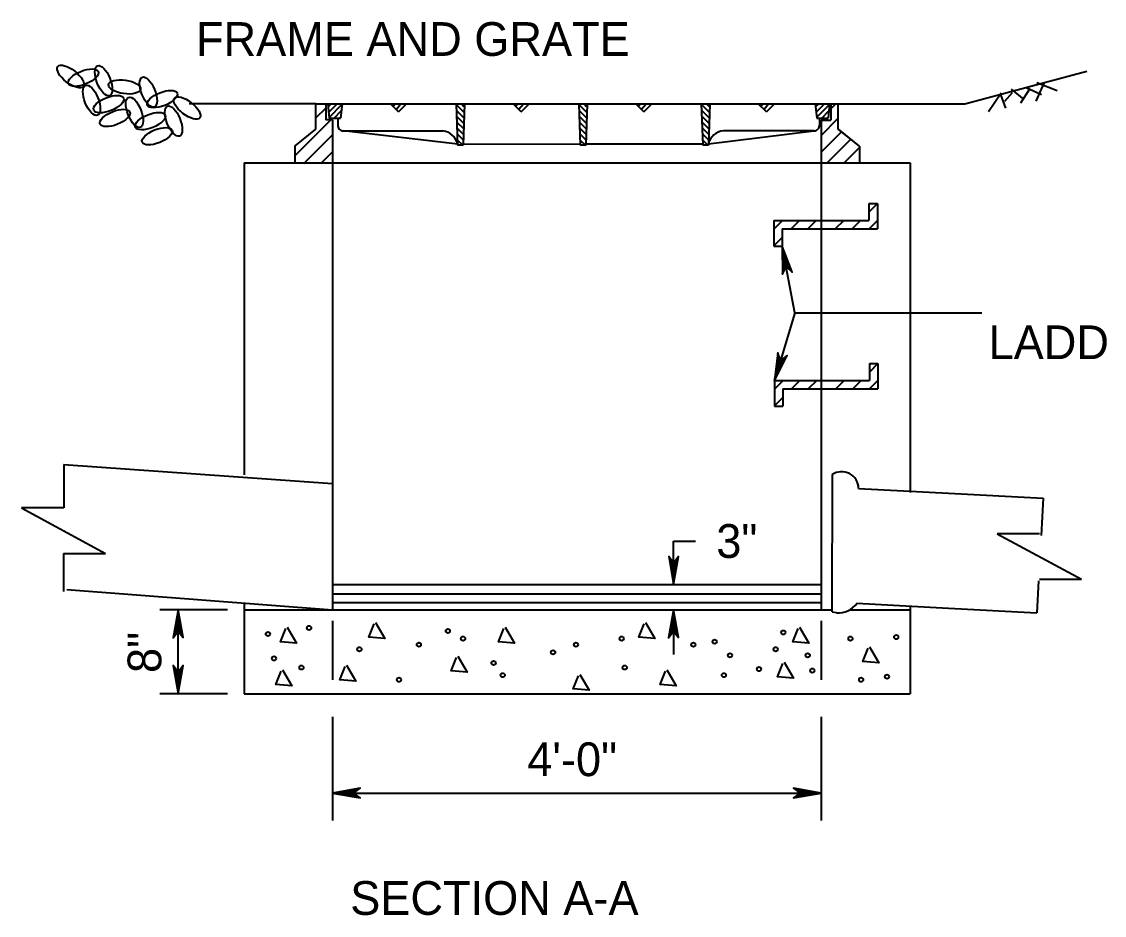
# Model space of a CAD drawing. Extents: x 0.17 to 2.79, y 0.04 to 1.76.
# Drawn here: x 1.5576 to 1.9008, y 1.4577 to 1.741 of the extents above; entities that cross this region are included whole.
import ezdxf

# ---------------------------------------------------------------- set-up
doc = ezdxf.new("R2010")
doc.units = 0
doc.layers.add('Plan Prop Drainage Structure', color=7, linetype='Continuous')
doc.layers.add('Plan Prop DrainageStructure text', color=7, linetype='Continuous')

msp = doc.modelspace()

# ---------------------------------------------------------------- linework, layer by layer
at = {"layer": 'Plan Prop Drainage Structure'}
for p, q in [((1.8565550361429823, 1.714969684237867), (1.895268741390041, 1.7253427008673217)), ((1.8712311351952617, 1.7195420931242607), (1.8752254133341244, 1.7163452669573342)), ((1.8770238473742444, 1.7195420931242607), (1.874227063120633, 1.7151477730720837)), ((1.8760246198758557, 1.7201404014244366), (1.8808172272715524, 1.7179436800407974)), ((1.8816164338132835, 1.721538793551243), (1.879020547801227, 1.715746958657158)), ((1.8794205897145417, 1.7217388145078998), (1.8858116101937008, 1.7191420512109463)), ((1.8680351863132332, 1.7183428446692142), (1.864040908174371, 1.7123518661033699)), ((1.8678351653565761, 1.7179436800407974), (1.8694335784400393, 1.7135493599886205)), ((1.8692335574833818, 1.715746958657158), (1.8716302998236787, 1.7185428656258719)), ((1.6508606780527886, 1.7148845876027976), (1.6107819175050335, 1.7148845876027976)), ((1.6508606780527886, 1.7068688354932462), (1.6508606780527886, 1.7148845876027976)), ((1.6508606780527886, 1.7148845876027976), (1.8165350536833678, 1.7148845876027976)), ((1.651002798206203, 1.710573609615894), (1.654005744410755, 1.7135748012506515)), ((1.654005744410755, 1.7148845876027976), (1.654005744410755, 1.7098208991737365)), ((1.8140716376908514, 1.7133256523397276), (1.8156446095122836, 1.7148977468762623)), ((1.8140716376908514, 1.7148845876027976), (1.8140716376908514, 1.7097358025386677)), ((1.8164622390368652, 1.706916208877718), (1.816476275595227, 1.714969684237867)), ((1.816476275595227, 1.714969684237867), (1.8565550361429823, 1.714969684237867)), ((1.6441547122953837, 1.6983802268238781), (1.6555953846452418, 1.7098208991737365)), ((1.65620422036419, 1.7098208991737365), (1.654005744410755, 1.7098208991737365)), ((1.65620422036419, 1.7098208991737365), (1.65620422036419, 1.6961817508704438)), ((1.8110292136659065, 1.7049405632882781), (1.8164683800311483, 1.7103788523686225)), ((1.8110292136659065, 1.7097358025386677), (1.8110292136659065, 1.6961817508704438)), ((1.8110292136659065, 1.7097358025386677), (1.8140716376908514, 1.7097358025386677)), ((1.6441810308423124, 1.701525293181845), (1.6508606780527886, 1.7068688354932462)), ((1.8110292136659065, 1.6995961436919793), (1.8175105944895207, 1.7060775245155935)), ((1.823200664335482, 1.701525293181845), (1.8164622390368652, 1.706916208877718)), ((1.823200664335482, 1.701525293181845), (1.8165210171250057, 1.7068688354932462)), ((1.647122567104031, 1.6960045393211245), (1.65620422036419, 1.7050879471510785)), ((1.81295924044067, 1.6961817508704438), (1.8204793265830659, 1.7037018370128392)), ((1.6441810308423124, 1.701525293181845), (1.6441810308423124, 1.6961817508704438)), ((1.6524661094154325, 1.6960045393211245), (1.656344585947809, 1.6998830158535008)), ((1.8183027827520712, 1.6961817508704438), (1.823200664335482, 1.7010796324538544)), ((1.823200664335482, 1.701525293181845), (1.823200664335482, 1.6961817508704438)), ((1.6281504039081078, 1.6961817508704438), (1.8392321685545838, 1.6961817508704438)), ((1.6281504039081078, 1.6961817508704438), (1.6281504039081078, 1.6801502466513418)), ((1.6281504039081078, 1.6961817508704438), (1.6281504039081078, 1.597336306885839)), ((1.6441810308423124, 1.6961817508704438), (1.6548689927500129, 1.6961817508704438)), ((1.65620422036419, 1.6961817508704438), (1.65620422036419, 1.5545686681268795)), ((1.8110292136659065, 1.6960957769504768), (1.8110292136659065, 1.5545686681268795)), ((1.8392321685545838, 1.6961817508704438), (1.8392321685545838, 1.6828224564494911)), ((1.8392321685545838, 1.6961817508704438), (1.8392321685545838, 1.5917637932161588)), ((1.826185187557184, 1.6832918038697176), (1.826185187557184, 1.677946506988521)), ((1.826185187557184, 1.6832918038697176), (1.8288573973553337, 1.6832918038697176)), ((1.82631941214652, 1.6807520640911087), (1.8288573973553337, 1.6832918038697176)), ((1.8288573973553337, 1.6832918038697176), (1.8288573973553337, 1.675275174475269)), ((1.8068796561001657, 1.6753822032327788), (1.8094588736991672, 1.677962298116678)), ((1.7960179917827364, 1.677946506988521), (1.7960179917827364, 1.6698649585116485)), ((1.7960179917827364, 1.677946506988521), (1.826185187557184, 1.677946506988521)), ((1.7961504618022768, 1.6753427254123858), (1.7986902015808857, 1.677881587906097)), ((1.7986902015808857, 1.675275174475269), (1.7986902015808857, 1.6698649585116485)), ((1.7986902015808857, 1.675275174475269), (1.8288573973553337, 1.675275174475269)), ((1.8014948813985756, 1.6753427254123858), (1.8040337438922873, 1.677881587906097)), ((1.8156305729539217, 1.6754085217797074), (1.8181703127325306, 1.677946506988521)), ((1.8209758698351184, 1.6754085217797074), (1.8235138550439323, 1.677946506988521)), ((1.82631941214652, 1.6754085217797074), (1.8288573973553337, 1.677946506988521)), ((1.7961504618022768, 1.6699983058160868), (1.7986902015808857, 1.6725380455946957)), ((1.7960179917827364, 1.6698649585116485), (1.7986902015808857, 1.6698649585116485)), ((1.8263632763914008, 1.6325654365195525), (1.8263632763914008, 1.6272201396383559)), ((1.8263632763914008, 1.6325654365195525), (1.8290354861895506, 1.6325654365195525)), ((1.8264975009807367, 1.6300256967409434), (1.8290354861895506, 1.6325654365195525)), ((1.8290354861895506, 1.6325654365195525), (1.8290354861895506, 1.624548807125104)), ((1.796196080616953, 1.6272201396383559), (1.796196080616953, 1.6191385911614833)), ((1.796196080616953, 1.6272201396383559), (1.8263632763914008, 1.6272201396383559)), ((1.7963285506364937, 1.6246163580622206), (1.7988682904151023, 1.6271552205559319)), ((1.801672092947895, 1.6246163580622206), (1.804211832726504, 1.6271552205559319)), ((1.8070568676494847, 1.6246558358826135), (1.8096360852484865, 1.627235930766513)), ((1.8158086617881384, 1.6246821544295422), (1.8183475242818496, 1.6272201396383559)), ((1.8211530813844377, 1.6246821544295422), (1.823691943878149, 1.6272201396383559)), ((1.8264975009807367, 1.6246821544295422), (1.8290354861895506, 1.6272201396383559)), ((1.7988682904151023, 1.624548807125104), (1.7988682904151023, 1.6191385911614833)), ((1.7988682904151023, 1.624548807125104), (1.8290354861895506, 1.624548807125104)), ((1.7963285506364937, 1.6192719384659215), (1.7988682904151023, 1.6218116782445304)), ((1.796196080616953, 1.6191385911614833), (1.7988682904151023, 1.6191385911614833)), ((1.5710049429620594, 1.6005594515996937), (1.5710049429620594, 1.5868702980572362)), ((1.5710049429620594, 1.6005594515996937), (1.65620422036419, 1.5945535591905893)), ((1.8145129119943542, 1.5973792938458222), (1.814455888476009, 1.5538387670920601)), ((1.822877823493158, 1.5930130469103692), (1.851395723660081, 1.5914918348978966)), ((1.851395723660081, 1.5914918348978966), (1.8813567574835883, 1.5898925445295362)), ((1.8813567574835883, 1.5898925445295362), (1.8807277442119947, 1.5781167493487869)), ((1.5710049429620594, 1.5868702980572362), (1.557645648541107, 1.5868702980572362)), ((1.557645648541107, 1.5868702980572362), (1.5842458039218332, 1.5724266795028257)), ((1.8802259372505565, 1.5785957469028873), (1.8668657655447065, 1.5785957469028873)), ((1.8668657655447065, 1.5785957469028873), (1.8935852316715092, 1.5642705618096557)), ((1.7642629103435965, 1.5625844202364307), (1.7642629103435965, 1.5763393701462096)), ((1.7642629103435965, 1.5763393701462096), (1.7711952156045874, 1.5763393701462096)), ((1.5708865095008808, 1.5724266795028257), (1.5842458039218332, 1.5724266795028257)), ((1.5708865095008808, 1.5724266795028257), (1.5708865095008808, 1.5603605030209649)), ((1.65620422036419, 1.5625844202364307), (1.8110292136659065, 1.5625844202364307)), ((1.8799618744963729, 1.563757350144548), (1.8794162032900532, 1.5535466312211528)), ((1.8802259372505565, 1.5642705618096557), (1.8935852316715092, 1.5642705618096557)), ((1.5719260921045601, 1.560964075030527), (1.65620422036419, 1.5545686681268795)), ((1.65620422036419, 1.5595832286016735), (1.8110292136659065, 1.5595832286016735)), ((1.6281504039081078, 1.5563592066029215), (1.6281504039081078, 1.5278500792849745)), ((1.6281504039081078, 1.5545686681268795), (1.7960662424521054, 1.5545686681268795)), ((1.6281504039081078, 1.5545686681268795), (1.8144567657609065, 1.5545686681268795)), ((1.65620422036419, 1.5568206584590691), (1.8110292136659065, 1.5568206584590691)), ((1.7642629103435965, 1.5545686681268795), (1.7642629103435965, 1.5404110444490933)), ((1.8200871802338299, 1.5545686681268795), (1.8392321685545838, 1.5545686681268795)), ((1.8201845588574654, 1.5545686681268795), (1.8392321685545838, 1.5545686681268795)), ((1.822388298520286, 1.5565890552460977), (1.851395723660081, 1.5550415246866967)), ((1.8392321685545838, 1.5556898382260373), (1.8392321685545838, 1.5278500792849745)), ((1.851395723660081, 1.5550415246866967), (1.8794162032900532, 1.5535466312211528)), ((1.8158498941783265, 1.5535615450644122), (1.8144716796041662, 1.5537685843002504)), ((1.65620422036419, 1.550987591174796), (1.65620422036419, 1.532333005111811)), ((1.8110292136659065, 1.550987591174796), (1.8110292136659065, 1.532333005111811)), ((1.6281504039081078, 1.5278500792849745), (1.8392321685545838, 1.5278500792849745))]:
    msp.add_line(p, q, dxfattribs=at)
for points in [[(1.64176411094937, 1.5490487915510565), (1.6447126654902697, 1.5439929986860745), (1.6396568726252876, 1.5444140954369319), (1.641342136913615, 1.5486276948001991)], [(1.669795117998114, 1.5504989434868217), (1.6727445498239113, 1.5454422733369422), (1.6676878796740315, 1.5458642473726971), (1.669373143962359, 1.5500778467359644)], [(1.7108766151838484, 1.5490487915510565), (1.7138251697247482, 1.5439929986860745), (1.708769376859766, 1.5444140954369319), (1.7104546411480934, 1.5486276948001991)], [(1.7553400456499069, 1.5504989434868217), (1.7582903547606017, 1.5454422733369422), (1.753233684610722, 1.5458642473726971), (1.754918948899049, 1.5500778467359644)], [(1.8041539319232611, 1.5490487915510565), (1.8071033637490583, 1.5439929986860745), (1.802047570884076, 1.5444140954369319), (1.8037328351724038, 1.5486276948001991)], [(1.8263852085138417, 1.542766554399202), (1.8293355176245365, 1.5377098842493224), (1.8242788474746565, 1.5381309810001795), (1.825964111762984, 1.5423454576483446)], [(1.6958943437022997, 1.5398662505276712), (1.6988437755280972, 1.5348095803777912), (1.6937871053782172, 1.5352315544135466), (1.695473246951442, 1.539445153776814)], [(1.7993209694222743, 1.537933591898215), (1.8022704012480717, 1.5328769217483351), (1.7972137310981917, 1.5332980184991927), (1.7988998726714167, 1.5375107405775625)], [(1.640313081728707, 1.5355157947203752), (1.643263390839402, 1.5304600018553933), (1.6382067206895221, 1.530881975891148), (1.6398919849778495, 1.535094697969518)], [(1.6606125769747289, 1.5369668239410381), (1.663562008800526, 1.5319101537911584), (1.658506215935544, 1.532331250542016), (1.6601914802238715, 1.5365448499052832)], [(1.7345580437101942, 1.5340665200695074), (1.7375074755359916, 1.5290098499196279), (1.7324516826710092, 1.5294327012402804), (1.7341369469593368, 1.53364542331865)], [(1.7621065440652472, 1.5355157947203752), (1.7650559758910447, 1.5304600018553933), (1.7599993057411651, 1.530881975891148), (1.76168544731439, 1.535094697969518)]]:
    msp.add_lwpolyline(points, dxfattribs=at)
for centre in [(1.648742162097685, 1.5487927089668179), (1.6927229929417191, 1.5478260033414986), (1.799049923957795, 1.5473426505291739), (1.6356929721269382, 1.546859564909977), (1.6835400910841858, 1.5434763624158938), (1.6975559866800507, 1.5454095064723328), (1.7333206212916035, 1.5434763624158938), (1.747819602506665, 1.5454095064723328), (1.7705350471472698, 1.5434763624158938), (1.7773014521356376, 1.5444428008474151), (1.8203155773545536, 1.5454095064723328), (1.8348145585694144, 1.5458928592850594), (1.66469120175019, 1.5420263039782496), (1.7260711306841061, 1.541059865546728), (1.7821344458739692, 1.5400931599216094), (1.7966334270888302, 1.5420263039782496), (1.806783034571415, 1.5400931599216094), (1.6376261161835115, 1.5391264542964909), (1.70722224135011, 1.5376766630524437), (1.646325665228519, 1.5362268718083965), (1.7101218238382718, 1.5338101077458346), (1.7487863081315826, 1.5362268718083965), (1.7802010346237993, 1.5338101077458346), (1.7913170805381065, 1.5357435189958035), (1.8082328258153286, 1.535260166183278), (1.8319147088878571, 1.5333270221266377), (1.67725730610174, 1.5323603165015194), (1.823698512655442, 1.5323603165015194)]:
    msp.add_circle(centre, 0.00066798343381606, dxfattribs=at)
for centre, radius, start, end in [((1.817533760397994, 1.5929717020635046), 0.005343867468020467, 0.4350194444444355, 124.42929444444445), ((1.8164314709322866, 1.5608853859181726), 0.007347817768542295, 265.4628583333333, 324.5911)]:
    msp.add_arc(centre, radius, start, end, dxfattribs=at)
for centre, major_axis, ratio in [((1.5731345054259278, 1.7236007494323282), (-0.004016532281099062, 0.0031605393776499026), 0.4208879379381614), ((1.577227321316692, 1.7232349794739192), (-0.004745373531302133, -0.0018981493017457855), 0.42088793793815904), ((1.5836185868085413, 1.7222362106441595), (-0.0018981493027066382, 0.004745373533704265), 0.420887937938159), ((1.5902732847729768, 1.7202924568787126), (-0.005058688680222958, 0.0007288412502782307), 0.4208879379381542), ((1.597799607909343, 1.7186408566112594), (-0.0018981493027066382, 0.004745373533704265), 0.420887937938159), ((1.5798239065195647, 1.7160442714086543), (-0.0018981493027066382, 0.004745373533704265), 0.420887937938159), ((1.6021936029353365, 1.7164442598886582), (-0.004745373531302133, -0.0018981493017457855), 0.42088793793815904), ((1.5852164031817881, 1.7148461763222826), (-0.004745373531302133, -0.0018981493017457855), 0.42088793793815904), ((1.5934056128835503, 1.7122493239258807), (-0.0018981493027066382, 0.004745373533704265), 0.420887937938159), ((1.6100849442286402, 1.7136143971008415), (-0.004016532281099062, 0.0031605393776499026), 0.4208879379381614), ((1.5872136736480453, 1.7104521812964897), (-0.004745373531302133, -0.0018981493017457855), 0.42088793793815904), ((1.5983986554524954, 1.7094536796600595), (-0.004745373531302133, -0.0018981493017457855), 0.42088793793815904), ((1.6057889569677681, 1.7094531452730664), (-0.0018981493027066382, 0.004745373533704265), 0.420887937938159), ((1.60059578656209, 1.7046599633473918), (-0.004745373531302133, -0.0018981493017457855), 0.42088793793815904)]:
    msp.add_ellipse(centre, major_axis=major_axis, ratio=ratio, dxfattribs=at)
at = {"layer": 'Plan Prop DrainageStructure text'}
for p, q in [((1.6546689717933554, 1.7149135380044187), (1.655119896230732, 1.7103955207816781)), ((1.6546689717933554, 1.7149135380044187), (1.8136821231963083, 1.7149135380044187)), ((1.6547961781035103, 1.7139502791868324), (1.6556813585652086, 1.7148372142183264)), ((1.6549961990601676, 1.712343970539291), (1.6575061111522575, 1.7148530053464837)), ((1.6551725333245892, 1.7107130979146157), (1.659055396281454, 1.7145959608714811)), ((1.6567121683199117, 1.7104446487359444), (1.658937840105173, 1.7126703205212057)), ((1.6591869890160968, 1.7149135380044187), (1.6587351872938227, 1.7103955207816781)), ((1.677104655765081, 1.7123580070976527), (1.6745473702885199, 1.7149135380044187)), ((1.6754088640579825, 1.714204691807142), (1.6759905039451042, 1.7148977468762623)), ((1.6764028278469856, 1.7132598559724057), (1.6777091050595412, 1.7148170366656812)), ((1.677104655765081, 1.7123580070976527), (1.6796593093869496, 1.7149135380044187)), ((1.6953320040829252, 1.7149135380044187), (1.6957820512354043, 1.7018112880584695)), ((1.6953556907751612, 1.7147766815603904), (1.6978085793489055, 1.7123255475564412)), ((1.6954767560910327, 1.71284928664032), (1.6978085793489055, 1.7105174633824467)), ((1.697122542558967, 1.7148179139505788), (1.6978085793489055, 1.71413187716064)), ((1.6980419371316724, 1.7149135380044187), (1.6975901354093983, 1.7018112880584695)), ((1.7159596038806568, 1.7123580070976527), (1.7134031956889932, 1.7149135380044187)), ((1.7142655667433533, 1.714204691807142), (1.7148463293455773, 1.7148977468762623)), ((1.7152568986776635, 1.7132598559724057), (1.7165631758902193, 1.7148170366656812)), ((1.7159596038806568, 1.7123580070976527), (1.718515134787423, 1.7149135380044187)), ((1.7341860749136035, 1.7149135380044187), (1.734638753920775, 1.7018112880584695)), ((1.7342115161756346, 1.7147766815603904), (1.7366635274644813, 1.7123255475564412)), ((1.734332581491506, 1.71284928664032), (1.7366635274644813, 1.7105174633824467)), ((1.7359783679594403, 1.7148179139505788), (1.7366635274644813, 1.71413187716064)), ((1.7368986398170434, 1.7149135380044187), (1.7364468380947693, 1.7018112880584695)), ((1.748026998743349, 1.7149135380044187), (1.7596931333118955, 1.7149135380044187)), ((1.7548145519962326, 1.7123580070976527), (1.7522590210894666, 1.7149135380044187)), ((1.7531196375740312, 1.714204691807142), (1.7537021547460507, 1.7148977468762623)), ((1.754112724078137, 1.7132598559724057), (1.7554190012906927, 1.7148170366656812)), ((1.7548145519962326, 1.7123580070976527), (1.7573709601878964, 1.7149135380044187)), ((1.773041900314077, 1.7149135380044187), (1.7734937020363508, 1.7018112880584695)), ((1.77306646429121, 1.7147766815603904), (1.7755193528649547, 1.7123255475564412)), ((1.7731884068919792, 1.71284928664032), (1.7755193528649547, 1.7105174633824467)), ((1.7748341933599137, 1.7148179139505788), (1.7755193528649547, 1.71413187716064)), ((1.7757527106477216, 1.7149135380044187), (1.7753009089254475, 1.7018112880584695)), ((1.7868810695740271, 1.7149135380044187), (1.7985489587123689, 1.7149135380044187)), ((1.7868810695740271, 1.7149135380044187), (1.7985489587123689, 1.7149135380044187)), ((1.7936695001118081, 1.7123580070976527), (1.79111484648994, 1.7149135380044187)), ((1.7919754629745046, 1.714204691807142), (1.7925579801465241, 1.7148977468762623)), ((1.7929685494786103, 1.7132598559724057), (1.7942748266911657, 1.7148170366656812)), ((1.7936695001118081, 1.7123580070976527), (1.7962259083034722, 1.7149135380044187)), ((1.809164105973567, 1.7149135380044187), (1.8096150304109435, 1.7103955207816781)), ((1.809291312283722, 1.7139502791868324), (1.8101773700303176, 1.7148372142183264)), ((1.809491333240379, 1.712343970539291), (1.8120012453324692, 1.7148530053464837)), ((1.8096676675048007, 1.7107130979146157), (1.8135514077465629, 1.7145959608714811)), ((1.8112073025001232, 1.7104446487359444), (1.8134329742853845, 1.7126703205212057)), ((1.8136821231963083, 1.7149135380044187), (1.8132303214740344, 1.7103955207816781)), ((1.655119896230732, 1.7103955207816781), (1.6587351872938227, 1.7103955207816781)), ((1.65781842457581, 1.7103955207816781), (1.65781842457581, 1.7081514260135668)), ((1.6584904248073868, 1.7104165756192207), (1.6587395737183108, 1.7106657245301446)), ((1.695560975441204, 1.7109578604010518), (1.6978085793489055, 1.7087102564933505)), ((1.6955767665693613, 1.7091339850989007), (1.697752433115458, 1.7069591958377015)), ((1.7344168008416774, 1.7109578604010518), (1.7366635274644813, 1.7087102564933505)), ((1.7344325919698347, 1.7091339850989007), (1.7366073812310336, 1.7069591958377015)), ((1.7732726262421508, 1.7109578604010518), (1.7755193528649547, 1.7087102564933505)), ((1.7732884173703076, 1.7091339850989007), (1.7754632066315068, 1.7069591958377015)), ((1.8096150304109435, 1.7103955207816781), (1.8132303214740344, 1.7103955207816781)), ((1.8105195111403896, 1.7103955207816781), (1.8105195111403896, 1.7081514260135668)), ((1.8129855589875985, 1.7104165756192207), (1.8132347078985225, 1.7106657245301446)), ((1.6958399520386471, 1.702199925268115), (1.6596151040461353, 1.7063433418395724)), ((1.6596151040461353, 1.7063284279963125), (1.6910991044519104, 1.7063284279963125)), ((1.6956162443897542, 1.7072881776743087), (1.6977112007252697, 1.7051940986236904)), ((1.7344720697902272, 1.7072881776743087), (1.736567026125743, 1.7051940986236904)), ((1.7733270179058032, 1.7072881776743087), (1.7754219742413189, 1.7051940986236904)), ((1.7753088044895258, 1.702263967065641), (1.8087228316700643, 1.7063284279963125)), ((1.8087228316700643, 1.7063284279963125), (1.7800505293611604, 1.706389837939146)), ((1.6957232731472638, 1.705373942027703), (1.6976076811073508, 1.7034895340676153)), ((1.6957232731472638, 1.7035667351386061), (1.697357654911529, 1.7019323533743405)), ((1.697552412158801, 1.7022008025530126), (1.7346089262342559, 1.702231507524429)), ((1.7345790985477372, 1.705373942027703), (1.7364635065078242, 1.7034895340676153)), ((1.7345790985477372, 1.7035667351386061), (1.7364635065078242, 1.701682327178519)), ((1.7364933341943434, 1.7022323848093264), (1.7734533469310605, 1.7022630897807436)), ((1.7734340466633125, 1.705373942027703), (1.7753193319082974, 1.7034895340676153)), ((1.7734340466633125, 1.7035667351386061), (1.7750254414675948, 1.7019744630494265)), ((1.6975901354093983, 1.7018112880584695), (1.6957820512354043, 1.7018112880584695)), ((1.7364468380947693, 1.7018112880584695), (1.734638753920775, 1.7018112880584695)), ((1.7753009089254475, 1.7018112880584695), (1.7734937020363508, 1.7018112880584695)), ((1.8026976389932126, 1.648699583071676), (1.7986902015808857, 1.6698649585116485)), ((1.8026976389932126, 1.648699583071676), (1.796196080616953, 1.6272201396383559)), ((1.8026976389932126, 1.648699583071676), (1.8619336698502884, 1.648699583071676)), ((1.6229165222089088, 1.5545686681268795), (1.6014300604964076, 1.5545686681268795)), ((1.6072622504957832, 1.5279878130139006), (1.6072622504957832, 1.5545686681268795)), ((1.6229165222089088, 1.5278500792849745), (1.6014300604964076, 1.5278500792849745)), ((1.65620422036419, 1.5206510794151076), (1.65620422036419, 1.4877704414523216)), ((1.8110292136659065, 1.5206510794151076), (1.8110292136659065, 1.4877704414523216)), ((1.65620422036419, 1.4964538073689615), (1.8110292136659065, 1.4964538073689615))]:
    msp.add_line(p, q, dxfattribs=at)
for points in [[(1.7986902015808857, 1.6698649585116485), (1.7987981076232928, 1.6609754306440683), (1.799929805141222, 1.6633186586056103), (1.8018071948221284, 1.6615912846421974), (1.7986902015808857, 1.6698649585116485), (1.7988130214665525, 1.6692964778979908), (1.7988656585604097, 1.6612377388284565), (1.7999175231526559, 1.6634818335965678), (1.8016229649936282, 1.6619167573392142), (1.7988981181016215, 1.6689929373234145), (1.798911277375086, 1.6686999241676095), (1.7989876011611787, 1.661801833017626), (1.7999078730187816, 1.6635265751263462), (1.8013685523733187, 1.662208015925224), (1.798934086782424, 1.668568331432967), (1.7990323426909571, 1.6682902321204212), (1.799084102499917, 1.6622580211643883), (1.7998789226171603, 1.663584475929589), (1.8011474765791184, 1.6626238489666956), (1.7991902539725289, 1.667460320607273), (1.7992814916018813, 1.6669751820588892), (1.799218327089253, 1.6627317550091028), (1.7998376902269724, 1.6636713271344536), (1.8008544634233137, 1.6629782720653339), (1.7992551730549529, 1.6668795580050486), (1.7993157057128888, 1.6664154742942079), (1.7993709746614386, 1.6632449666742104), (1.7998552359249247, 1.6639485491621013), (1.800564959407099, 1.6634186690839392), (1.7994218571855003, 1.6659978866829408), (1.7994604577209956, 1.665557489664336), (1.799457825866303, 1.663645008587525), (1.7998140035347363, 1.6640283820877848), (1.8003693248749297, 1.6636125490463127), (1.799545554356065, 1.665339923009726), (1.799487653552822, 1.6640836510363348), (1.7997841758482171, 1.6643187633888967), (1.800214045448051, 1.663854679678056), (1.7996481966890865, 1.6650451552841259), (1.7995999460197174, 1.664218752910568), (1.799796457836784, 1.6645994945561353), (1.8000236746252678, 1.664249457881985), (1.7997104839168174, 1.6645810715732852), (1.7997034656376363, 1.6643749096223446)], [(1.796196080616953, 1.6272201396383559), (1.8002131681631537, 1.635150795112838), (1.798126984676614, 1.633598000844051), (1.7972611044826634, 1.6359973750390406), (1.796196080616953, 1.6272201396383559), (1.7963496054740364, 1.6277816019728324), (1.800032447474244, 1.6349498968712828), (1.798060311024395, 1.6334462305567625), (1.7972742637561276, 1.6356245289575524), (1.7964136472715626, 1.6280886516869992), (1.79653997629682, 1.6283562235807734), (1.799663110532346, 1.6345068679979848), (1.7980489063207257, 1.6334032435967794), (1.79736550138548, 1.6352464191666782), (1.7965794541172129, 1.628483429890928), (1.7966215637922984, 1.6287746884769378), (1.7993665882369505, 1.6341454266201654), (1.7980489063207257, 1.6333383245143556), (1.7973681332401727, 1.6347761944615542), (1.7968654489938367, 1.6295835451525431), (1.797010201001944, 1.6300564017123602), (1.799027956266469, 1.6337883716668344), (1.7980445198962376, 1.6332409458907198), (1.7974637572940135, 1.6343279018788703), (1.7970759973692656, 1.630128339073965), (1.7972382950753252, 1.6305678588076724), (1.7986551101849808, 1.633404120881677), (1.7979006451730277, 1.63300495625326), (1.7975163943878707, 1.6338024082251963), (1.7973365509838586, 1.6309872009887347), (1.7975067442539967, 1.631396893035923), (1.7983945565703878, 1.6330882983185337), (1.7979006451730277, 1.6329145959088052), (1.7976006137380423, 1.633540100040808), (1.7975313082311302, 1.631627618963997), (1.798163830642314, 1.632714574952148), (1.7977918618457231, 1.6326435148754408), (1.7976269322849707, 1.633254105164184), (1.7975769270458062, 1.6319355459630613), (1.798002410221152, 1.6326461467301334), (1.7976523735470016, 1.6323996296739025), (1.7976128957266087, 1.6328154627153741), (1.797737470182071, 1.6323768202665643), (1.7978374806603994, 1.6325566636705764)], [(1.7642629103435965, 1.5625844202364307), (1.7658350048801312, 1.571471316249318), (1.7642629103435965, 1.569349164081976), (1.7627171343539907, 1.5714265747195393), (1.7642629103435965, 1.5625844202364307), (1.7642462419305418, 1.5631748329725286), (1.7657183259887477, 1.5712230446232915), (1.7642444873607466, 1.569182479951428), (1.76283907695476, 1.5710668879115153), (1.764219923383613, 1.5634924101054668), (1.7642629103435965, 1.5637889324008623), (1.7654884773455712, 1.570684391696153), (1.7642453646456442, 1.569136861136752), (1.763039097911417, 1.5707273786561364), (1.7642646649133917, 1.563924034275096), (1.764219923383613, 1.5642188020006962), (1.7653077566566615, 1.5702457492473434), (1.7642646649133917, 1.569074573909021), (1.7631803407799338, 1.5702703132244766), (1.7642190460987155, 1.5650785412003634), (1.7642190460987155, 1.565579470876904), (1.7650831717228708, 1.5698000885193524), (1.7642883516056276, 1.5689789498551803), (1.7634040484288271, 1.569863253031981), (1.7642629103435965, 1.5656689539364614), (1.7642909834603202, 1.5661435650660736), (1.764834022811947, 1.569316704540764), (1.764218168813818, 1.5687069915369185), (1.76360933309487, 1.5693667097799284), (1.7642629103435965, 1.5665795756601908), (1.7643085291582727, 1.5670278682428742), (1.764672602390785, 1.5689324537556066), (1.7642444873607466, 1.5686183857622589), (1.7637698762311342, 1.569138615706547), (1.7642646649133917, 1.5672594714558457), (1.764559432638992, 1.5685017068708753), (1.7642190460987155, 1.568322740751761), (1.7638786595584393, 1.5688684119580802), (1.764218168813818, 1.5675717848793984), (1.7644225761949632, 1.5683876598341848), (1.7641541270162917, 1.5680455187241131), (1.7639935838800274, 1.5684376650733491), (1.7642444873607466, 1.568048150578806), (1.7642883516056276, 1.5682525579599513)], [(1.6072622504957832, 1.5545686681268795), (1.605691910529044, 1.5456817721139922), (1.6072622504957832, 1.5478039242813344), (1.6088089037702866, 1.5457265136437708), (1.6072622504957832, 1.5545686681268795), (1.6072797961937355, 1.5539782553907815), (1.6058077121355296, 1.5459300437400187), (1.6072815507635307, 1.5479697311269842), (1.6086869611695176, 1.5460853231668972), (1.6073069920255618, 1.5536598009729454), (1.6072622504957832, 1.5533641559624478), (1.606037560778706, 1.5464686966671572), (1.6072806734786333, 1.548016227226558), (1.6084869402128603, 1.5464257097071736), (1.6072613732108856, 1.5532281768033167), (1.6073069920255618, 1.5529334090777165), (1.6062191587525134, 1.5469064618310695), (1.6072613732108856, 1.5480785144542892), (1.6083456973443435, 1.5468827751388334), (1.6073078693104594, 1.552074547162947), (1.6073069920255618, 1.5515736174864059), (1.6064428664014065, 1.5473529998439577), (1.6072376865186497, 1.5481741385081298), (1.6081219896954504, 1.5472907126162267), (1.6072622504957832, 1.5514841344268486), (1.607235054663957, 1.5510095232972365), (1.6066920153123303, 1.5478363838225462), (1.6073078693104594, 1.5484460968263918), (1.6079167050294076, 1.547785501298484), (1.6072622504957832, 1.5505735127031195), (1.6072175089660046, 1.550125220120436), (1.6068534357334925, 1.5482206346077036), (1.6072815507635307, 1.5485347026010514), (1.607756161893143, 1.548014472656763), (1.6072613732108856, 1.5498936169074642), (1.6069666054852854, 1.5486513814924348), (1.6073069920255618, 1.5488303476115493), (1.6076465012809407, 1.5482846764052296), (1.6073078693104594, 1.549580426199014), (1.607103461929314, 1.5487663058140229), (1.6073719111079856, 1.5491066923542993), (1.6075324542442502, 1.5487154232899611), (1.6072815507635307, 1.5491049377845043), (1.6072376865186497, 1.548900530403359)], [(1.7642629103435965, 1.5545686681268795), (1.7626925703768574, 1.545680017544197), (1.7642629103435965, 1.5478039242813344), (1.7658095636181002, 1.5457265136437708), (1.7642629103435965, 1.5545686681268795), (1.764280456041549, 1.5539782553907815), (1.7628083719833432, 1.5459300437400187), (1.764282210611344, 1.5479697311269842), (1.7656884983022285, 1.5460853231668972), (1.7643076518733751, 1.553658923688048), (1.7642629103435965, 1.55336327867755), (1.7630382206265196, 1.5464686966671572), (1.7642813333264467, 1.5480153499416605), (1.7654884773455712, 1.5464248324222762), (1.7642629103435965, 1.5532281768033167), (1.7643076518733751, 1.5529334090777165), (1.7632198186003267, 1.5469055845461717), (1.7642629103435965, 1.5480785144542892), (1.7653472344770544, 1.5468818978539358), (1.7643085291582727, 1.552074547162947), (1.7643076518733751, 1.5515736174864059), (1.7634444035341175, 1.5473529998439577), (1.764238346366463, 1.5481741385081298), (1.7651226495432637, 1.547289835331329), (1.7642629103435965, 1.5514841344268486), (1.7642357145117704, 1.5510095232972365), (1.7636926751601438, 1.5478355065376486), (1.7643085291582727, 1.5484460968263918), (1.764917364877221, 1.5477846240135864), (1.7642629103435965, 1.5505726354182219), (1.7642190460987155, 1.550125220120436), (1.7638540955813056, 1.548219757322806), (1.764282210611344, 1.5485329480312562), (1.7647568217409566, 1.548014472656763), (1.764262033058699, 1.5498936169074642), (1.7639681426179963, 1.5486513814924348), (1.7643076518733751, 1.5488303476115493), (1.7646489156985492, 1.5482846764052296), (1.7643085291582727, 1.549580426199014), (1.7641041217771274, 1.5487645512442278), (1.7643725709557991, 1.5491066923542993), (1.7645339913769609, 1.5487145460050635), (1.764282210611344, 1.5491049377845043), (1.764238346366463, 1.548900530403359)], [(1.6072622504957832, 1.5279878130139006), (1.60883346774742, 1.5368764635965835), (1.6072622504957832, 1.5347525568594462), (1.6057164745061774, 1.5368299674970096), (1.6072622504957832, 1.5279878130139006), (1.6072455820827285, 1.528578225749999), (1.6087176661409344, 1.5366281919705571), (1.6072438275129333, 1.5345876272986936), (1.6058384171069464, 1.536471157973883), (1.6072183862509024, 1.5288975574527324), (1.6072622504957832, 1.5291932024632302), (1.608487817497758, 1.5360877844736234), (1.6072447047978307, 1.5345411311991197), (1.606037560778706, 1.5361316487185046), (1.6072622504957832, 1.5293291816223613), (1.6072183862509024, 1.5296239493479615), (1.6083062195239508, 1.535650896594609), (1.6072622504957832, 1.5344779666864912), (1.6061779263623253, 1.535675460571742), (1.6072175089660046, 1.5304828112627313), (1.6072183862509024, 1.5309837409392721), (1.6080825118750575, 1.5352034812968225), (1.6072876917578143, 1.5343832199175482), (1.6064033885810136, 1.5352666458094515), (1.6072622504957832, 1.5310723467139316), (1.6072903236125071, 1.5315487124133391), (1.6078333629641337, 1.5347209746031318), (1.6072175089660046, 1.5341103843143884), (1.6066086732470566, 1.5347718571271938), (1.6072622504957832, 1.5319838457225583), (1.6073078693104594, 1.5324312610203448), (1.6076719425429717, 1.5343367238179746), (1.6072438275129333, 1.5340235331095244), (1.606769216383321, 1.5345420084840176), (1.6072640050655784, 1.5326646188031114), (1.6075587727911789, 1.5339068542181407), (1.6072183862509024, 1.5337278880990266), (1.606877122425728, 1.5342726820204482), (1.6072175089660046, 1.532976932226664), (1.6074219163471501, 1.5337919298965526), (1.6071534671684784, 1.5334506660713785), (1.606992924032214, 1.5338419351357169), (1.6072438275129333, 1.5334515433562763), (1.6072876917578143, 1.533656828022319)], [(1.6072622504957832, 1.5279878130139006), (1.60883346774742, 1.5368764635965835), (1.6072622504957832, 1.5347525568594462), (1.6057164745061774, 1.5368299674970096), (1.6072622504957832, 1.5279878130139006), (1.6072455820827285, 1.528578225749999), (1.6087176661409344, 1.5366281919705571), (1.6072438275129333, 1.5345876272986936), (1.6058384171069464, 1.536471157973883), (1.6072183862509024, 1.5288975574527324), (1.6072622504957832, 1.5291932024632302), (1.608487817497758, 1.5360877844736234), (1.6072447047978307, 1.5345411311991197), (1.606037560778706, 1.5361316487185046), (1.6072622504957832, 1.5293291816223613), (1.6072183862509024, 1.5296239493479615), (1.6083062195239508, 1.535650896594609), (1.6072622504957832, 1.5344779666864912), (1.6061779263623253, 1.535675460571742), (1.6072175089660046, 1.5304828112627313), (1.6072183862509024, 1.5309837409392721), (1.6080825118750575, 1.5352034812968225), (1.6072876917578143, 1.5343832199175482), (1.6064033885810136, 1.5352666458094515), (1.6072622504957832, 1.5310723467139316), (1.6072903236125071, 1.5315487124133391), (1.6078333629641337, 1.5347209746031318), (1.6072175089660046, 1.5341103843143884), (1.6066086732470566, 1.5347718571271938), (1.6072622504957832, 1.5319838457225583), (1.6073078693104594, 1.5324312610203448), (1.6076719425429717, 1.5343367238179746), (1.6072438275129333, 1.5340235331095244), (1.606769216383321, 1.5345420084840176), (1.6072640050655784, 1.5326646188031114), (1.6075587727911789, 1.5339068542181407), (1.6072183862509024, 1.5337278880990266), (1.606877122425728, 1.5342726820204482), (1.6072175089660046, 1.532976932226664), (1.6074219163471501, 1.5337919298965526), (1.6071534671684784, 1.5334506660713785), (1.606992924032214, 1.5338419351357169), (1.6072438275129333, 1.5334515433562763), (1.6072876917578143, 1.533656828022319)], [(1.65620422036419, 1.4964538073689615), (1.6649595236424344, 1.4949062768095602), (1.6628671991616115, 1.4964538073689615), (1.6649139048277581, 1.4979776512361267), (1.65620422036419, 1.4964538073689615), (1.656785860251312, 1.4964695984971186), (1.664713883871101, 1.4950212011311483), (1.662704024170654, 1.496473107636709), (1.6645603590140174, 1.497857463205153), (1.657099050959762, 1.4964976716138425), (1.6573911868306694, 1.4964538073689615), (1.6641822492231433, 1.495246663349837), (1.6626592826408755, 1.4964722303518114), (1.6642252361831267, 1.4976609513880863), (1.6575245341351075, 1.4964529300840639), (1.6578149154362196, 1.4964976716138425), (1.6637515023384122, 1.4954256294689512), (1.6625969954131445, 1.4964529300840639), (1.6637760663155454, 1.4975214630893645), (1.658660618077525, 1.4964985488987401), (1.659154529474885, 1.4964976716138425), (1.6633119826047045, 1.4956467052631512), (1.6625031259290992, 1.496429243391828), (1.663373392547538, 1.4972995100102668), (1.6592431352495447, 1.4964538073689615), (1.6597098508150783, 1.496426611537135), (1.6628356169052971, 1.4958923450344848), (1.6622346767504277, 1.4964985488987401), (1.662886499429359, 1.4970977344838141), (1.6601397204149118, 1.4964538073689615), (1.6605809947184147, 1.4964099431240805), (1.6624575071144232, 1.4960511336009539), (1.662148702830461, 1.496473107636709), (1.662660159925773, 1.4969407004871405), (1.6608090887917957, 1.4964529300840639), (1.6620337785088728, 1.4961625487829517), (1.6618565669595535, 1.4964976716138425), (1.6623934653168968, 1.496832794444733), (1.661117893075758, 1.4964985488987401), (1.66192060875708, 1.4962976506571852), (1.661583731356394, 1.4965617134113687), (1.6619706139962442, 1.4967196246929402), (1.6615863632110868, 1.496473107636709), (1.6617872614526417, 1.496429243391828)], [(1.8110292136659065, 1.4964538073689615), (1.8022747876725598, 1.4980013379283625), (1.804366234868485, 1.4964538073689615), (1.8023195292023384, 1.4949308407866935), (1.8110292136659065, 1.4964538073689615), (1.8104484510636825, 1.4964380162408042), (1.8025195501589955, 1.497887290891672), (1.8045294098594424, 1.4964353843861116), (1.8026739523009767, 1.4950510288176675), (1.8101343830703345, 1.496410820408978), (1.8098431244843247, 1.4964538073689615), (1.8030511848069533, 1.4976618286729837), (1.8045750286741185, 1.4964362616710092), (1.8030081978469699, 1.4952475406347343), (1.8097088998949888, 1.4964555619387567), (1.809418518593877, 1.496410820408978), (1.8034819316916844, 1.4974828625538692), (1.8046373159018494, 1.4964555619387567), (1.8034582449994487, 1.495387028933456), (1.8085728159525711, 1.4964099431240805), (1.808079781840109, 1.496410820408978), (1.8039223287102897, 1.4972617867596691), (1.804730308100997, 1.4964792486309924), (1.8038600414825583, 1.4956089820125538), (1.8079911760654497, 1.4964538073689615), (1.8075235832150183, 1.4964818804856852), (1.8043978171247994, 1.4970161469883356), (1.8049987572796689, 1.4964099431240805), (1.804347811885635, 1.495810757539006), (1.8070937136151848, 1.4964538073689615), (1.8066533165965795, 1.4964985488987401), (1.8047759269156736, 1.4968573584218665), (1.8050856084845333, 1.4964353843861116), (1.8045741513892208, 1.4959677915356802), (1.8064243452383006, 1.4964555619387567), (1.8052005328061216, 1.4967459432398689), (1.805376867070543, 1.496410820408978), (1.8048399687131997, 1.4960748202931897), (1.8061164182392364, 1.4964099431240805), (1.8053128252730166, 1.4966108413656354), (1.8056497026737026, 1.496346778611452), (1.80526369731875, 1.4961888673298804), (1.8056479481039074, 1.4964353843861116), (1.8054461725774549, 1.4964792486309924)]]:
    msp.add_lwpolyline(points, dxfattribs=at)
for centre, radius, start, end in [((1.6596151668281076, 1.708150132530034), 0.0018072235171794806, 177.9929388888889, 270.0142166666667), ((1.6905693815670553, 1.7009305456679005), 0.005421670553346643, 13.547972222222224, 84.39694444444446), ((1.7805789620193713, 1.7009944310192755), 0.005421670553689641, 95.60305555555556, 166.45202777777774), ((1.8087220405793853, 1.708150132530034), 0.00180722351717952, 269.98578333333336, 2.0070611111111702)]:
    msp.add_arc(centre, radius, start, end, dxfattribs=at)

# ---------------------------------------------------------------- texts
at = {"layer": 'Plan Prop Drainage Structure'}
msp.add_text('3"', height=0.010695857471779148, dxfattribs=at).set_placement((1.7777950298893803, 1.57099144141032))
at = {"layer": 'Plan Prop DrainageStructure text'}
for s, p in [('FRAME AND GRATE', (1.6128917705891235, 1.730135308263018)), ('LADDER RUNGS', (1.8640938202894777, 1.6339927790479798)), ('4\'-0"', (1.7178834896611368, 1.501801736104851)), ('SECTION A-A', (1.6617838958842017, 1.457819935047586))]:
    msp.add_text(s, height=0.010695857471779148, dxfattribs=at).set_placement(p)
msp.add_text('8"', height=0.010695857471779148, rotation=90, dxfattribs=at).set_placement((1.6019143217598937, 1.5345077943730105))

doc.saveas('drawing.dxf')
